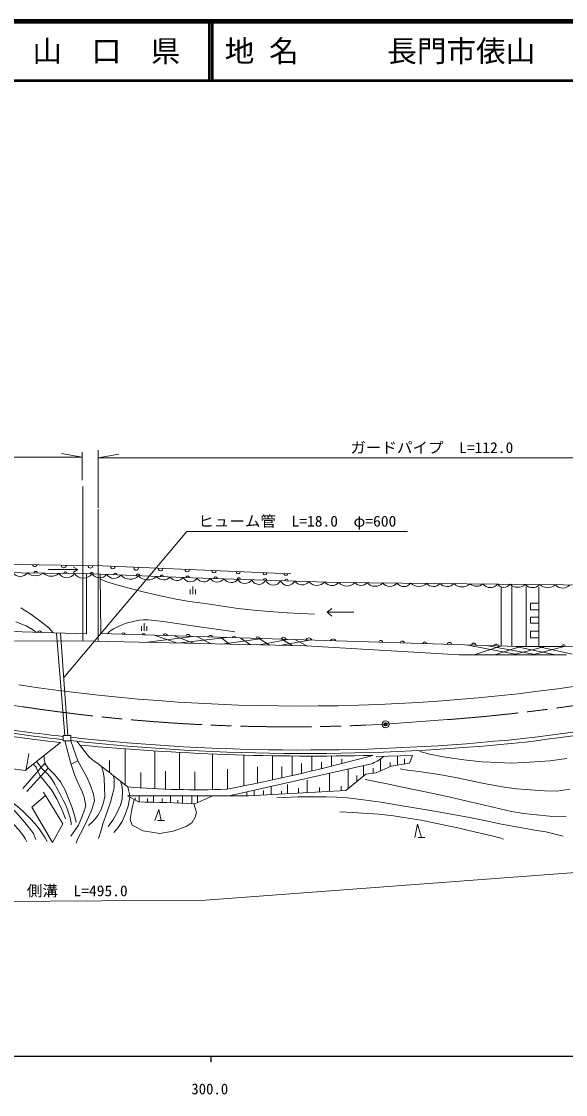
# Model space of a CAD drawing. Units: millimetres, scale not verified. Extents: x 40000 to 680000, y 20000 to 380000.
# Drawn here: x 336027 to 427963, y 198499 to 380000 of the extents above; entities that cross this region are included whole.
import ezdxf
from ezdxf.enums import TextEntityAlignment as Align

# ---------------------------------------------------------------- set-up
doc = ezdxf.new("R2010")
doc.units = ezdxf.units.MM
doc.header["$LTSCALE"] = 1000
doc.header["$PDMODE"] = 32
doc.header["$PDSIZE"] = 500
doc.linetypes.add('CHAIN', pattern=[18.5, 12, -1.5, 3.5, -1.5])
for name, color, linetype, lineweight in [('M-BGD', 7, 'Continuous', 13), ('M-BMK', 2, 'CHAIN', 13), ('M-STR-HTXT', 7, 'Continuous', 13), ('M-TTL', 2, 'Continuous', 140), ('M-TTL-BAND', 7, 'Continuous', 25), ('M-TTL-LINE', 7, 'Continuous', 50), ('M-TTL-TXT', 7, 'Continuous', 13), ('M-WORK', 1, 'Continuous', 13)]:
    doc.layers.add(name, color=color, linetype=linetype, lineweight=lineweight)
doc.layers.add('M-OTRS', color=6, linetype='Continuous')
doc.styles.add('ＭＳ ゴシック', font='')
doc.styles.get('ＭＳ ゴシック').set_extended_font_data('MS Gothic')

msp = doc.modelspace()

# ---------------------------------------------------------------- linework, layer by layer
at = {"layer": 'M-BGD'}
msp.add_circle((397561, 261122), 600, dxfattribs=at)
at = {"layer": 'M-BMK'}
for p, q in [((297383, 269992), (336197, 264098)), ((397561, 261122), (408035, 261910)), ((397561, 261122), (394194, 260977))]:
    msp.add_line(p, q, dxfattribs=at)
for centre, start, end in [((385540, 561065), 274.30031, 280.54194), ((381239, 560697), 261.36481, 272.47485)]:
    msp.add_arc(centre, 300000, start, end, dxfattribs=at)
at = {"layer": 'M-OTRS'}
msp.add_point((397561, 261122), dxfattribs=at)
at = {"layer": 'M-STR-HTXT'}
for p, q in [((346288, 306330), (342775, 306950)), ((346288, 302433), (346288, 307159)), ((348965, 307507), (348965, 297748)), ((348965, 306200), (352478, 306820)), ((289387, 306330), (346288, 306330)), ((348965, 306200), (461779, 306200)), ((343167, 269046), (363997, 293758)), ((363997, 293758), (401275, 293758)), ((367105, 231381), (564553, 246067)), ((289934, 230874), (367105, 231381))]:
    msp.add_line(p, q, dxfattribs=at)
at = {"layer": 'M-TTL'}
msp.add_line((680000, 380000), (40000, 380000), dxfattribs=at)
at = {"layer": 'M-TTL-BAND'}
for p, q in [((40000, 205000), (579000, 205000)), ((368000, 205000), (368000, 204000))]:
    msp.add_line(p, q, dxfattribs=at)
at = {"layer": 'M-TTL-LINE'}
for p, q in [((367750, 380000), (367750, 370000)), ((368250, 380000), (368250, 370000)), ((40000, 370000), (680000, 370000))]:
    msp.add_line(p, q, dxfattribs=at)
at = {"layer": 'M-WORK'}
for p, q in [((346401, 275179), (346401, 301316)), ((348965, 297501), (348965, 275153)), ((340544, 287293), (345576, 287293)), ((345576, 287293), (344733, 287780)), ((344733, 286806), (345576, 287293)), ((347017, 276418), (347017, 286576)), ((349348, 286506), (349434, 276469)), ((364547, 283137), (364547, 283930)), ((364994, 283137), (364994, 284448)), ((365441, 283137), (365441, 283930)), ((417065, 284247), (417065, 274356)), ((418900, 284563), (418900, 274299)), ((421290, 284453), (421290, 274266)), ((423427, 284334), (423427, 274266)), ((423427, 281629), (422069, 281629)), ((422069, 281629), (422069, 280500)), ((387701, 280069), (388454, 280701)), ((392170, 280069), (387701, 280069)), ((388454, 279437), (387701, 280069)), ((422069, 280500), (423427, 280500)), ((356317, 276921), (356317, 277714)), ((356764, 276921), (356764, 278232)), ((357211, 276921), (357211, 277714)), ((423427, 279215), (422069, 279215)), ((422069, 279215), (422069, 278200)), ((422069, 278200), (423427, 278200)), ((343336, 259211), (341944, 276552)), ((342642, 276531), (343857, 259211)), ((349434, 276469), (419972, 274266)), ((356855, 274977), (364964, 275984)), ((362388, 274854), (358427, 276188)), ((361848, 276082), (365278, 274790)), ((365685, 275962), (368082, 274727)), ((423427, 276884), (422069, 276884)), ((422069, 276884), (422069, 275765)), ((332171, 275252), (348246, 275169)), ((348246, 275169), (384072, 274371)), ((362388, 274854), (370662, 275806)), ((369675, 275837), (371191, 274658)), ((369869, 274687), (376751, 275616)), ((372998, 275733), (374712, 274579)), ((376211, 275633), (377917, 274508)), ((380978, 275484), (376224, 274546)), ((379635, 274470), (384703, 275368)), ((380037, 275513), (381773, 274422)), ((382206, 275446), (384356, 274354)), ((409998, 272848), (384072, 274371)), ((420081, 272870), (411201, 274540)), ((412516, 272853), (416994, 274359)), ((423142, 272877), (414532, 274436)), ((416044, 272861), (420377, 274266)), ((424528, 274266), (419074, 272868)), ((419523, 274280), (426268, 272884)), ((419972, 274266), (427657, 274266)), ((422069, 275765), (423427, 275765)), ((427741, 274267), (422360, 272875)), ((429100, 272961), (423306, 274266)), ((428151, 272888), (409998, 272848)), ((336653, 253327), (342603, 258021)), ((345387, 258263), (347517, 255524)), ((336809, 253451), (337269, 256188)), ((353544, 250879), (353544, 256953)), ((358559, 250230), (358559, 256604)), ((362735, 250079), (362735, 256359)), ((368324, 250067), (368324, 256096)), ((340014, 254604), (336242, 250243)), ((344418, 254391), (345556, 254914)), ((350877, 252968), (350877, 254984)), ((371123, 249024), (395388, 254516)), ((373594, 250696), (373594, 255915)), ((378466, 251718), (378466, 255806)), ((381769, 252454), (381769, 255763)), ((383335, 252815), (383335, 254477)), ((385079, 253226), (385079, 255747)), ((386702, 253618), (386702, 254715)), ((388409, 254039), (388409, 255756)), ((390179, 254486), (390179, 255254)), ((393850, 252381), (393850, 254168)), ((395986, 255699), (402126, 255827)), ((396711, 253265), (396711, 255271)), ((398320, 253982), (398320, 254643)), ((398472, 254050), (401581, 254539)), ((399585, 254225), (399585, 255774)), ((400729, 254405), (400729, 255266)), ((402126, 255827), (401581, 254539)), ((340518, 253683), (336919, 249742)), ((356218, 250367), (356218, 252958)), ((360387, 250149), (360387, 253181)), ((365337, 250046), (365337, 253099)), ((370850, 250153), (370850, 253505)), ((375908, 251172), (375908, 253954)), ((379996, 252054), (379996, 253997)), ((388076, 249772), (388076, 252861)), ((390823, 249922), (394230, 252690)), ((391206, 250233), (391206, 253569)), ((392714, 251458), (392714, 252463)), ((394230, 252690), (395937, 252920)), ((395468, 252857), (395468, 253729)), ((395937, 252920), (398472, 254050)), ((378212, 249232), (378212, 250629)), ((381009, 249385), (381009, 250911)), ((384292, 249565), (384292, 251692)), ((390026, 249878), (390026, 250679)), ((353938, 249024), (374416, 249024)), ((353938, 249024), (355818, 247991)), ((355214, 248322), (355214, 248662)), ((355941, 247988), (355941, 249024)), ((358348, 247934), (358348, 249024)), ((361200, 247847), (361200, 249024)), ((363265, 247769), (363265, 249024)), ((364792, 247703), (364792, 249024)), ((368366, 249024), (365328, 247678)), ((365764, 247871), (365764, 249024)), ((374090, 249024), (374090, 249696)), ((374416, 249024), (390823, 249922)), ((375373, 249077), (375373, 249986)), ((376945, 249163), (376945, 249927)), ((379944, 249327), (379944, 249824)), ((382825, 249484), (382825, 250344)), ((386384, 249679), (386384, 250428)), ((357297, 247960), (357297, 248569)), ((359823, 247892), (359823, 248554)), ((362425, 247803), (362425, 248294)), ((359228, 246724), (358582, 244824)), ((359615, 244824), (359228, 246724)), ((359024, 244824), (360207, 244824)), ((402955, 244223), (402520, 241985)), ((403620, 241985), (402955, 244223)), ((403045, 241985), (404196, 241985))]:
    msp.add_line(p, q, dxfattribs=at)
for points in [[(301412, 290459), (307933, 288898), (316399, 287569), (323938, 286934), (347967, 286562), (364952, 285882), (389456, 285108), (433083, 284667), (436299, 284962), (447312, 287931), (460784, 292199), (486340, 304233)], [(301876, 292406), (307769, 290865), (311987, 290050), (318500, 289052), (324165, 288487), (335449, 288151), (349739, 287900), (381535, 286579)], [(349355, 285653), (350460, 285221), (352123, 284716), (354627, 284026), (356834, 283470), (359034, 282945), (362157, 282261), (364414, 281897), (367471, 281481), (370329, 281026), (372621, 280722), (375790, 280355), (377940, 280207), (380921, 279992), (385529, 279766)], [(335944, 280818), (337620, 279737), (339332, 278457), (340625, 277410), (341404, 276570)], [(335094, 278450), (336804, 277752), (337903, 277180), (338586, 276669)], [(350560, 276434), (350921, 276816), (351599, 277250), (352667, 277781), (353696, 278248), (355118, 278591), (355963, 278748), (356636, 278816), (357455, 278770), (359946, 278517), (363094, 278078), (366421, 277560), (368543, 277274), (370889, 276916), (372071, 276763)], [(343329, 258329), (344391, 254471), (345066, 252458), (345568, 251268), (346257, 249676), (346605, 248779), (346918, 247275), (346351, 245686), (345649, 244081), (344392, 242222)], [(344360, 258329), (345556, 254914), (347121, 252075), (347694, 250750), (348199, 249304), (348371, 248204), (347869, 246535), (347047, 244797), (346395, 243376), (345577, 241809), (345263, 241009)], [(403354, 256509), (404957, 256084), (407607, 255564), (410759, 255118), (413806, 254798), (416610, 254682), (418655, 254574), (421104, 254670), (425302, 254929), (428212, 255319)], [(338001, 254391), (338490, 253898), (338787, 253149), (339198, 252432), (340161, 251232), (341076, 250036), (342038, 248375), (342898, 246611), (343488, 245152)], [(338543, 254819), (339003, 254257), (339522, 253604), (340359, 252789), (340832, 252280), (341319, 251545), (341645, 251007), (341963, 250451), (342588, 249320), (343090, 248296), (343571, 247339), (343993, 246168), (344242, 245279), (344407, 244465), (344411, 244095)], [(339838, 255840), (339856, 255245), (340057, 254432), (340518, 253683), (341601, 252603), (342593, 251375), (343411, 249971), (343884, 248859), (344554, 247164), (345020, 245544), (345244, 244586)], [(349574, 253970), (349809, 253071), (349995, 252012), (350072, 250471), (350112, 248891), (349902, 247886), (349437, 246610), (348957, 245696), (348524, 245187), (348026, 244639), (347359, 244027)], [(351518, 252472), (351687, 251873), (351713, 250362), (351489, 249466), (351047, 247952), (350499, 246301), (350193, 245350), (349837, 244445), (349598, 243626), (349323, 242666), (349064, 241797)], [(400033, 253591), (401273, 253369), (403178, 253115), (406587, 252614), (409382, 252128), (411802, 251616), (414186, 251109), (417667, 250485), (419659, 250201), (424412, 249847), (426480, 249811), (428683, 250125)], [(325086, 251079), (325800, 250625), (326750, 250082), (327758, 249503), (328432, 249127), (329148, 248697), (329921, 248208), (330730, 247673), (331711, 246911), (332637, 246184), (333745, 245218), (334762, 244182), (335562, 243280), (336185, 242483), (336632, 241807), (336944, 241216)], [(326577, 251661), (327280, 251069), (329199, 250161), (331122, 249214), (332309, 248492), (333757, 247487), (335074, 246266), (336310, 244869), (337570, 243322), (338042, 242628), (338477, 241612)], [(329634, 251682), (329923, 251426), (330404, 251008), (331180, 250451), (332056, 249787), (332992, 249066), (334134, 248221), (335356, 247202), (336273, 246403), (337506, 245193), (338266, 244348), (339002, 243445), (339605, 242573), (340045, 241896), (340383, 241320)], [(352772, 251490), (352977, 250751), (353100, 249906), (353035, 248503), (352760, 247435), (352115, 246095), (351437, 244916), (350683, 243856)], [(353978, 250534), (354119, 250011), (354285, 249378), (354336, 249024)], [(394116, 251805), (395788, 251443), (397520, 251114), (400431, 250465), (402893, 249966), (407739, 248961), (411133, 248191), (415960, 247064), (418813, 246380), (420911, 246034), (423051, 245801), (425236, 245604), (428046, 245504)], [(339755, 249644), (343015, 244261), (341279, 241107), (337760, 247120), (340091, 249088)], [(354341, 248803), (354072, 247270), (353538, 245882), (353024, 244664), (352382, 243642), (352026, 243267), (351609, 242833)], [(379161, 248696), (382807, 248830), (387491, 248842), (389333, 248823), (391084, 248679), (393350, 248428), (396780, 247941), (399681, 247431), (402098, 247042), (405818, 246421), (408661, 245928), (411443, 245410), (414014, 244907), (417171, 244257), (422780, 243234), (424630, 242905), (427586, 242187)], [(355086, 248393), (354648, 246709), (354414, 245046), (354746, 244042), (356601, 243121), (359402, 242648), (361633, 243049), (363878, 243861), (364887, 244512), (365361, 245434), (365603, 246231), (365179, 247685)], [(389798, 246299), (391994, 246182), (394502, 246033), (396426, 245905), (398888, 245631), (400617, 245373), (403578, 244900), (406226, 244362), (409743, 243586), (412787, 242863), (415526, 242253), (416855, 241906), (417499, 241673)]]:
    msp.add_lwpolyline(points, dxfattribs=at)
msp.add_lwpolyline([(343090, 259211), (343090, 258329), (344360, 258329), (344360, 259211)], close=True, dxfattribs=at)
for centre, radius, start, end in [((338288, 288152), 367, 187.05397, 350.93533), ((338427, 286720), 272, 356.93199, 181.29241), ((343188, 288067), 467, 185.34827, 352.64103), ((343452, 286642), 272, 356.93199, 181.29241), ((347675, 287942), 394, 179.8713, 358.118), ((347915, 286570), 272, 356.44156, 180.64631), ((351473, 287753), 358, 165.58814, 9.65242), ((355396, 287580), 398, 165.33798, 9.90258), ((359531, 287427), 364, 167.18447, 8.05608), ((364031, 287250), 354, 168.54012, 6.70044), ((368563, 287074), 352, 170.46063, 4.77993), ((372648, 286931), 343, 174.71519, 0.52536), ((335818, 287708), 1561, 216.97465, 321.24975), ((338418, 288446), 2203, 231.13141, 307.09299), ((341075, 288061), 1910, 225.90662, 312.31779), ((343677, 287462), 1548, 211.73668, 326.48773), ((346485, 287779), 1917, 217.64903, 320.57537), ((349234, 287443), 1544, 214.81114, 320.60527), ((351674, 287270), 1485, 212.8905, 322.5259), ((351880, 286415), 272, 355.52799, 179.88841), ((354367, 287581), 1941, 218.76444, 316.65196), ((355717, 286262), 272, 355.52799, 179.88841), ((357360, 287660), 2120, 221.75751, 313.65889), ((360034, 287117), 1564, 219.26539, 316.15101), ((359746, 286101), 272, 355.52799, 179.88841), ((362293, 286812), 1374, 214.51082, 320.90558), ((364560, 286585), 1360, 208.05779, 327.67008), ((364110, 285926), 272, 355.52799, 179.88841), ((366822, 286454), 1262, 208.17764, 328.20559), ((369110, 286706), 1523, 217.03714, 319.34609), ((368846, 285769), 272, 356.0114, 180.37182), ((371449, 286528), 1436, 214.5285, 321.85473), ((372750, 285646), 272, 356.0114, 180.37182), ((373781, 286301), 1372, 208.75621, 327.62702), ((376138, 286108), 1316, 204.27717, 332.10606), ((377162, 286711), 286, 167.773, 7.46756), ((377179, 285506), 272, 356.0114, 180.37182), ((378582, 286060), 1401, 203.9234, 332.45983), ((381021, 285913), 1298, 202.70641, 333.67681), ((380716, 286591), 300, 173.42077, 1.81979), ((380807, 285392), 272, 356.0114, 180.37182), ((383417, 286215), 1513, 215.43825, 320.94498), ((385963, 286377), 1768, 219.10489, 317.27834), ((388485, 286135), 1553, 218.0758, 318.50581), ((391031, 286368), 1872, 222.3797, 316.4612), ((393415, 285967), 1358, 220.87363, 317.96727), ((395762, 286251), 1792, 221.722, 317.1189), ((398280, 285912), 1492, 216.1751, 322.6658), ((400636, 285850), 1441, 215.78522, 323.05568), ((403169, 286452), 2016, 226.75919, 312.08171), ((405636, 285861), 1437, 219.0405, 319.8004), ((407947, 286140), 1712, 224.82169, 314.01921), ((410493, 286268), 1920, 225.04891, 313.79199), ((412927, 286129), 1667, 228.44707, 310.39383), ((415254, 285794), 1558, 216.85837, 321.98253), ((417533, 285532), 1262, 213.55618, 325.28472), ((419885, 286202), 1911, 226.57067, 312.27023), ((422392, 285882), 1640, 221.85749, 316.98341), ((424938, 286185), 1959, 226.54001, 312.30089), ((427494, 285769), 1611, 219.85404, 318.98686), ((357769, 778847), 502544, 262.15379, 268.77413), ((426283, 385779), 111522, 270.706, 287.58123), ((339094, 276562), 356, 12.11656, 163.625), ((353258, 276313), 297, 5.40314, 171.01794), ((356688, 276209), 265, 5.46257, 170.95851), ((360350, 276066), 351, 8.51307, 167.90801), ((364157, 275960), 353, 6.23245, 170.18863), ((367959, 275706), 451, 22.31584, 154.10524), ((371935, 275761), 268, 359.33524, 177.08583), ((375963, 275615), 305, 3.01457, 173.40651), ((380316, 275380), 452, 14.21022, 162.21086), ((384560, 275201), 538, 16.76079, 159.66029), ((388701, 275111), 452, 15.17908, 161.24199), ((396752, 274948), 346, 5.41645, 171.00463), ((400386, 274839), 351, 4.56786, 171.85322), ((404205, 274724), 328, 4.20303, 172.21805), ((408357, 274563), 403, 7.52608, 168.89499), ((412447, 274467), 385, 3.29051, 173.13056), ((416233, 274282), 416, 12.20848, 164.21259), ((427631, 274257), 322, 2.16775, 178.54995), ((383345, 584914), 320709, 261.43286, 280.79155), ((981260, 5007032), 4797210, 261.14264, 262.27774), ((567789, 2035933), 1792116, 260.56672, 262.78148), ((365228, 722594), 467200, 276.82543, 280.99497), ((360533, 752157), 497739, 276.99747, 280.38427), ((383927, 614777), 358590, 260.45952, 263.46092), ((383554, 615736), 358964, 261.43579, 263.52775), ((383927, 614777), 358590, 263.66512, 275.96151), ((383554, 615736), 358964, 263.73172, 275.94814), ((385538, 680714), 424967, 264.64852, 271.32859), ((188901, 43459), 264822, 51.43886, 53.20495), ((306949, 580528), 336498, 280.92394, 285.23829), ((391633, 262633), 8944, 294.82818, 309.4541), ((365847, 394300), 144254, 265.28037, 271.93468), ((349765, -80968), 329014, 87.28877, 88.94579)]:
    msp.add_arc(centre, radius, start, end, dxfattribs=at)

# ---------------------------------------------------------------- texts
at = {"layer": 'M-STR-HTXT', "style": 'ＭＳ ゴシック', "width": 1.05}
for s, p in [('ガードパイプ\u3000L=112.0', (405372, 306450)), ('ヒューム管\u3000L=18.0\u3000φ=600', (382636, 294008)), ('側溝\u3000L=495.0', (345456, 231489))]:
    msp.add_text(s, height=1833, dxfattribs=at).set_placement(p, align=Align.BOTTOM_CENTER)
at = {"layer": 'M-TTL-BAND', "style": 'ＭＳ ゴシック'}
msp.add_text('300.0', height=1833, dxfattribs=at).set_placement((367844, 199445), align=Align.MIDDLE_CENTER)
at = {"layer": 'M-TTL-TXT', "style": 'ＭＳ ゴシック'}
msp.add_text('山\u3000口\u3000県', height=3666, dxfattribs=at).set_placement((350375, 375000), align=Align.MIDDLE_CENTER)
msp.add_text('地 名      長門市俵山', height=3666, dxfattribs=at).set_placement((370380, 375000), align=Align.MIDDLE_LEFT)

doc.saveas('drawing.dxf')
